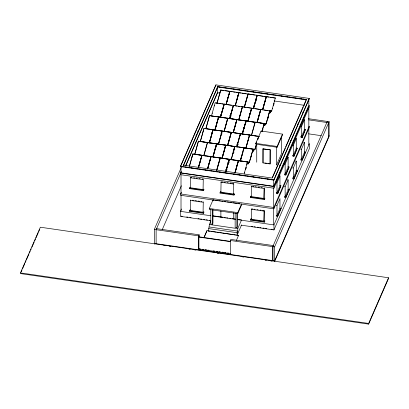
<?xml version="1.0" encoding="UTF-8"?>
<svg xmlns="http://www.w3.org/2000/svg" width="409" height="409" viewBox="0 0 409 409"><rect width="100%" height="100%" fill="white"/><g stroke="black" fill="none" stroke-linecap="round" stroke-linejoin="round"><path stroke-width="0.61" d="M189.311 166.412L192.864 153.927L201.836 155.231L201.356 157.179M189.505 165.982L192.864 153.927M198.437 141.136L194.74 154.377L198.437 141.136L207.435 142.603M204.009 128.344L200.308 141.586L204.009 128.344L212.982 129.648L209.454 142.296M209.577 115.553L205.86 128.63L214.853 130.098L218.575 117.02L209.577 115.553L205.88 128.794M269.863 110.88L271.663 111.141L215.149 102.756L211.453 116.003L220.405 117.138L224.122 104.06L220.425 117.301M198.283 167.716L201.836 155.231M198.477 167.286L201.013 158.37M198.442 167.741L201.995 155.256L210.972 156.56L207.782 168.017M198.636 167.307L201.172 158.39M201.514 157.204L201.995 155.256M220.722 89.965L217.026 103.206L220.722 89.965L229.694 91.268L229.214 93.216M203.713 155.681L207.409 142.439M207.567 142.46L203.871 155.706L212.818 156.841L216.54 143.763L207.593 142.629M209.285 142.889L212.982 129.648M209.444 142.91L213.14 129.668L222.138 131.136M209.612 142.317L213.14 129.668M214.832 129.934L218.554 116.851M218.713 116.877L215.011 130.118L218.713 116.877L227.711 118.344L226.514 118.17M220.584 117.327L224.28 104.085L220.563 117.163L228.938 118.38M207.588 168.447L210.972 156.56M207.578 169.065L211.126 156.581L220.124 158.048L215.937 157.439M229.694 91.268L225.998 104.51M207.941 168.043L211.126 156.581M226.167 103.917L228.028 97.378M228.365 96.187L228.876 94.402M236.146 102.27L238.83 92.592L229.853 91.289L226.157 104.535M226.325 103.937L228.186 97.398M228.524 96.212L229.03 94.428M229.372 93.237L229.853 91.289M213.181 155.819L216.54 143.763M213.002 157.03L216.698 143.789L225.676 145.093L222.148 157.741M213.34 155.844L216.698 143.789M221.969 131.729L218.416 144.213L222.113 130.972M222.271 130.992L218.575 144.239L227.527 145.374L231.243 132.296L222.297 131.161M223.989 131.422L227.685 118.181M224.147 131.447L227.844 118.201L236.842 119.668L229.066 118.538M224.316 130.849L227.844 118.201M232.941 106.739L229.561 118.63L233.278 105.553M233.099 106.764L229.72 118.651L233.416 105.41L237.031 106.095M216.55 170.369L220.103 157.884M216.709 170.389L220.262 157.905L229.234 159.208L225.707 171.857M235.109 105.67L238.83 92.592M217.072 169.367L220.114 158.666M235.298 105.241L235.809 103.457M235.267 105.696L238.989 92.618L247.987 94.085M235.456 105.266L235.967 103.482M236.305 102.291L238.989 92.618M221.975 158.334L225.676 145.093M222.133 158.355L225.834 145.113L234.832 146.58L233.631 146.407M222.302 157.762L225.834 145.113M227.885 144.351L231.243 132.296M227.706 145.563L231.402 132.322L240.38 133.625L238.202 141.514M228.043 144.377L231.402 132.322M236.673 120.261L233.12 132.746L236.816 119.505M236.831 120.287L233.278 132.772L236.975 119.53L245.973 120.992L237.598 119.781M238.692 119.955L242.389 106.713L238.861 119.362M238.851 119.98L242.547 106.734L245.564 107.332M225.681 171.693L229.234 159.208M225.84 171.719L229.393 159.234L238.365 160.538L235.175 171.995M247.961 93.917L244.239 107M226.034 171.284L229.393 159.234M253.565 107.894L257.092 95.246L248.12 93.942L244.424 107.184L247.972 94.699M234.807 146.417L231.111 159.658L222.113 158.191M243.115 150.88L243.938 147.741L234.965 146.437L231.269 159.684L240.241 160.988M236.683 146.867L240.38 133.625M236.852 146.274L237.864 142.705M236.837 146.887L240.538 133.646L249.536 135.113L248.34 134.939M237.01 146.294L238.023 142.726M238.36 141.54L238.866 139.755M239.209 138.569L240.538 133.646M245.952 120.829L242.23 133.907L233.253 132.608M242.593 132.884L245.804 121.591M242.409 134.096L246.106 120.854L255.104 122.322L249.122 121.453M242.747 132.91L245.962 121.611M247.823 121.279L251.545 108.201L246.76 107.506M247.992 120.686L251.377 108.794M246.106 120.854L247.926 121.279L251.704 108.227M248.151 120.711L251.535 108.82M234.817 173.017L238.365 160.538M234.976 173.043L238.524 160.558L247.522 162.025M257.092 95.246L253.396 108.487M235.333 172.015L238.524 160.558M264.454 96.473L266.249 96.734L257.251 95.266L253.554 108.513M253.723 107.915L257.251 95.266M240.216 160.819L243.938 147.741M240.41 160.389L241.934 155.042M242.271 153.85L242.777 152.066M240.4 161.008L244.096 147.767L253.069 149.07L249.372 162.312L243.933 161.504M240.569 160.415L242.092 155.062M242.43 153.876L242.936 152.092M243.273 150.901L244.096 147.767M245.814 148.191L249.51 134.95M245.983 147.598L249.367 135.706M245.973 148.216L249.669 134.97L258.667 136.437L256.872 136.177M251.387 135.399L255.083 122.158M251.545 135.42L255.242 122.179L264.214 123.482L262.041 131.376M256.954 122.608L260.507 110.123M260.666 110.144L257.113 122.628L260.814 109.387L262.629 109.811M244.142 173.917L247.501 161.862M266.223 96.57L262.527 109.811M262.696 109.218L266.08 97.332M269.996 97.281L275.38 98.063L266.382 96.596L262.685 109.837M262.854 109.244L266.239 97.352M249.372 162.312L253.069 149.07M253.151 149.259L254.945 149.52L256.443 144.004M257.629 139.842L258.641 136.274M254.945 149.52L256.469 144.167M262.016 131.212L264.214 123.482M266.09 123.932L269.787 110.691L266.09 123.932L264.296 123.671M271.663 111.141L275.359 97.894M20.45 272.905L40.348 227.215L388.55 277.762L388.55 278.432L368.652 324.117L20.45 273.57L20.45 272.905L368.652 323.453L388.55 277.762M21.217 271.811L21.979 270.058M22.49 268.882L24.785 263.611M25.297 262.44L26.064 260.681M26.575 259.51L28.87 254.24M29.376 253.069L30.143 251.31M30.655 250.139L31.166 248.969M31.928 247.21L34.228 241.939M34.734 240.768L35.501 239.009M36.012 237.839L38.308 232.568M38.819 231.397L39.581 229.638M180.517 166.207L215.942 84.883L309.322 98.436L273.902 180.164L180.517 166.606L180.517 166.207L273.902 179.766L309.322 98.436M180.517 166.606L215.942 84.883M154.305 244.091L154.305 229.434L181.31 167.424M195.998 135.89L196.765 134.137M197.787 131.795L198.293 130.624M200.078 126.524L200.845 124.765M183.493 165.18L217.716 86.596L306.351 99.464L306.351 99.862L217.716 86.994L183.493 165.584L183.493 165.18L272.123 178.048L306.351 99.464M273.902 188.227L273.902 186.56L309.322 105.231L309.322 106.897L273.902 188.227L180.517 174.669L180.517 173.002L181.284 171.248M181.095 172.368L156.126 229.7L156.126 243.687M185.543 165.896L217.419 92.705L219.94 93.073M185.798 165.706L217.419 93.104L217.419 86.708M162.24 229.648L181.351 185.773M273.841 208.82L273.841 207.491L309.219 126.253L309.219 127.588L273.841 208.82L180.62 195.287L180.62 193.958L181.381 192.204M203.273 189.147L203.074 189.602L190.41 187.767L190.41 177.772L190.609 177.312L191.816 177.491M203.907 189.771L203.508 190.686L189.582 188.661L189.975 187.215M189.582 188.661L189.975 187.746M190.41 187.767L190.609 187.307M210.758 220.748L180.42 216.346L180.42 211.346L181.443 209.004M203.273 211.801L203.074 212.256L190.41 210.415L190.609 199.965M203.074 189.602L203.273 179.152L202.066 178.978M203.907 212.424L203.508 213.34L189.582 211.315L189.975 209.868M189.582 211.315L189.975 210.4M190.41 210.415L190.609 209.96M203.508 190.686L203.907 189.239M203.074 212.256L203.273 201.806M203.508 213.34L203.907 211.893M240.303 134.883L240.702 133.968M237.772 213.621L237.772 212.624L241.555 203.943L241.555 204.94L237.772 213.621L209.285 209.485L209.285 208.488L213.063 199.807L214.306 199.986M255.87 101.56L255.768 99.387M233.738 193.569L233.539 194.024L220.88 192.189L221.08 181.739M199.157 248.82L198.702 249.868L198.702 235.881L199.157 234.827L156.586 228.646M230.553 253.677L198.902 249.081L198.902 237.087L199.019 236.811L230.676 241.407M234.372 194.193L233.974 195.108L220.047 193.084L220.446 191.637M220.047 193.084L220.446 192.174M220.88 192.189L221.08 191.729M208.59 231.075C208.846 227.619 209.157 224.173 210.799 221.003M198.902 249.081L199.019 248.805M203.958 237.598L206.99 230.64L238.641 235.436L236.78 235.165M203.958 237.798L206.99 230.64M210.768 209.597L210.768 223.963L212.511 224.214L212.946 223.212L212.946 209.469M233.539 194.024L233.738 183.575L232.532 183.401M221.08 216.714L220.88 217.174L220.88 210.926M252.966 149.474L252.471 149.643M255.748 143.36L261.121 131.028L282.491 134.126L282.491 134.929L277.118 147.266L255.748 144.162L255.748 143.36L277.118 146.463L282.491 134.126M255.993 143.6L256.724 141.918M257.706 139.673L258.191 138.554M233.974 195.108L234.372 193.661M246.847 163.835L248.033 164.009L248.432 162.296M253.606 151.218L254.204 149.045L253.606 151.218L252.419 151.044M263.56 125.456L264.751 125.629L265.144 123.917M270.318 112.838L270.916 110.665L270.318 112.838L269.132 112.664M248.033 164.009L248.631 162.639M264.751 125.629L265.344 124.259M262.992 148.917L270.196 149.771L270.114 163.943L262.992 162.91L262.992 148.917L270.196 149.771M233.738 218.554L233.539 219.009L233.539 212.767M264.209 188.621L264.01 198.447L251.346 196.611L251.545 186.161M262.992 162.91L263.069 148.738M230.354 254.464L230.354 240.472L230.814 239.423L273.391 245.604L272.931 246.653L272.931 260.645M235.144 213.135L235.144 227.501L236.883 227.757L237.322 226.75L237.322 213.007M264.843 198.616L264.444 199.531L250.512 197.511L250.911 196.064M250.512 197.511L250.911 196.596M251.346 196.611L251.545 196.156M237.772 233.611L237.772 228.611L241.555 219.93L237.22 219.301M241.555 224.93L237.077 235.211L237.077 232.711L237.772 231.111L209.285 226.975M236.371 240.456L238.641 235.236M262.399 210.39L264.209 210.65L264.01 221.1L251.346 219.265L251.346 209.27L251.545 208.815L252.752 208.989M264.01 198.447L264.209 187.997M264.843 221.269L264.444 222.184L250.512 220.16L250.911 218.713M250.512 220.16L250.911 219.25M251.346 219.265L251.545 218.805M276.77 164.51L281.499 153.656L281.499 136.54M272.379 177.864L285.308 148.181M285.814 147.015L303.309 106.846M303.815 105.686L306.096 100.445M264.444 199.531L264.843 198.084M279.434 166.499L280.191 164.75M290.073 142.061L290.835 140.318M297.425 125.19L298.181 123.441M302.742 112.971L303.504 111.228M308.064 100.752L308.826 99.009L308.826 105.404L273.606 186.274L181.013 172.833L181.013 166.437M264.01 221.1L264.209 210.65M276.193 192.69L276.985 192.803L276.985 182.808L279.971 175.957L279.178 175.839M284.352 173.958L285.145 174.07L285.145 164.075L288.13 157.225L287.338 157.107M292.512 155.226L293.304 155.338L293.304 145.343L296.285 138.493L295.497 138.375M300.671 136.488L301.459 136.606L301.459 126.611L304.444 119.76L303.652 119.643M264.444 222.184L264.843 220.737M276.985 192.803L279.971 185.952L279.971 175.957M285.145 174.07L288.13 167.22L288.13 157.225M293.304 155.338L296.285 148.482L296.285 138.493M301.459 136.606L304.444 129.75L304.444 119.76M276.428 193.646L277.619 193.815L280.922 185.701L279.736 185.528M284.587 174.914L285.773 175.083L289.081 166.969L287.89 166.795M292.747 156.177L293.933 156.35L297.236 148.232L296.05 148.063M300.906 137.444L302.093 137.618L305.395 129.5L304.209 129.331M277.619 193.815L280.922 185.701M285.773 175.083L289.081 166.969M293.933 156.35L297.236 148.232M302.093 137.618L305.395 129.5M276.985 215.456L276.985 205.461L279.971 198.61L279.971 208.605L276.985 215.456L276.193 215.344M284.352 196.606L285.145 196.724L285.145 186.729L288.13 179.878L287.338 179.761M292.512 177.874L293.304 177.992L293.304 167.997L296.285 161.146L295.497 161.028M300.671 159.142L301.459 159.259L301.459 149.265L304.444 142.414L303.652 142.296M285.145 196.724L288.13 189.868L288.13 179.878M293.304 177.992L296.285 171.136L296.285 161.146M301.459 159.259L304.444 152.404L304.444 142.414M276.428 216.3L277.619 216.468L280.922 208.35L279.736 208.181M284.587 197.562L285.773 197.736L289.081 189.618L287.89 189.449M292.747 178.83L293.933 179.004L297.236 170.885L296.05 170.717M300.906 160.098L302.093 160.272L305.395 152.153L304.209 151.984M273.958 229.924L273.958 224.93L309.419 143.508L309.419 148.508L273.958 229.924L241.095 225.154M327.297 121.442L272.772 246.632L272.772 260.625M329.117 121.708L329.117 136.366L274.592 261.555L274.592 246.898L329.117 121.708L308.335 118.692M329.117 135.701L274.592 260.886L154.305 243.427M218.682 86.892L219.94 87.076M221.826 87.352L223.089 87.531M224.347 87.715L226.238 87.991M230.016 88.538L231.274 88.722M233.166 88.993L234.423 89.177M235.681 89.361L236.944 89.545M238.83 89.816L240.093 90M241.351 90.184L242.609 90.369M243.871 90.547L245.758 90.824M247.021 91.008L248.278 91.192M249.536 91.371L251.428 91.647M252.685 91.831L253.948 92.015M255.206 92.194L256.463 92.378M258.355 92.654L259.613 92.833M260.87 93.017L262.133 93.201M264.02 93.477L265.283 93.656M266.54 93.84L267.798 94.024M269.689 94.3L270.947 94.479M272.21 94.663L274.096 94.939M275.359 95.123L276.617 95.302M277.875 95.486L279.137 95.67M281.024 95.941L282.287 96.125M283.544 96.309L284.802 96.493M286.694 96.764L287.951 96.948M289.214 97.132L290.472 97.316M292.358 97.587L293.621 97.771M294.879 97.956L296.136 98.14M297.399 98.318L299.286 98.595M300.549 98.779L301.806 98.963M303.064 99.142L304.327 99.326M220.748 90.128L223.738 90.563M224.935 90.737L229.72 91.432M230.477 91.539L232.271 91.8M233.467 91.974L235.262 92.235M236.458 92.408L238.253 92.669M239.009 92.782L240.804 93.042M242 93.216L246.187 93.825M254.725 95.062L248.12 93.942M255.922 95.236L257.118 95.409M257.276 95.43L263.258 96.299M267.005 96.846L268.8 97.107M237.583 95.312L238.836 95.491M228.125 94.259L229.388 94.443M274.096 100.936L304.327 105.323M253.57 105.778L254.822 105.957M215.773 103.007L217.568 103.267M218.764 103.441L220.558 103.702M221.755 103.876L222.951 104.05M224.306 104.249L231.484 105.292M238.227 106.268L240.022 106.529M241.218 106.703L242.414 106.877M252.302 108.313L254.096 108.574M255.293 108.748L260.676 109.53L256.934 122.444L247.956 121.141M263.825 109.985L268.013 110.594M260.134 109.464L261.331 109.638M269.286 111.038L269.679 111.095L269.183 111.263M269.132 111.867L270.318 112.035M250.221 110.747L251.479 110.931M308.504 119.832L328.657 122.756L328.657 136.749M249.556 113.636L250.743 113.809M229.878 115.594L231.136 115.778M229.904 115.783L231.162 115.967M220.39 114.745L221.647 114.929M300.671 126.499L301.459 126.611M229.694 118.487L238.667 119.791M238.825 119.811L247.798 121.115M257.092 122.465L266.065 123.769M209.602 115.716L213.789 116.325M214.986 116.499L216.78 116.759M218.733 117.04L222.322 117.562M223.518 117.736L225.318 117.996M258.856 122.864L255.242 122.179M260.052 123.037L261.847 123.298M263.043 123.472L264.24 123.646M218.033 116.954L219.229 117.127M245.431 120.931L246.627 121.105M263.56 124.658L264.751 124.832M308.504 133.825L321.101 135.655M243.391 127.802L244.577 127.976M300.906 136.913L302.093 137.087M242.517 131.033L243.774 131.217M242.547 131.223L243.8 131.401M214.991 129.955L223.963 131.258M224.122 131.279L233.094 132.582M242.389 133.932L251.361 135.236M251.52 135.256L259.296 136.386M205.824 128.769L207.619 129.029M208.815 129.203L213.007 129.811M214.362 130.006L221.54 131.049M222.895 131.248L231.269 132.46M231.428 132.485L233.222 132.746M234.418 132.92L235.615 133.094M236.811 133.268L240.4 133.789M240.558 133.809L244.147 134.331M245.344 134.505L247.143 134.766M250.891 135.313L252.685 135.573M253.882 135.747L255.676 136.003M230.727 132.398L231.923 132.572M258.125 136.376L259.321 136.55M220.865 133.692L222.123 133.871M211.381 132.838L212.634 133.022M292.512 145.231L293.304 145.343M300.671 149.152L301.459 149.265M236.852 144.152L238.11 144.336M236.883 144.341L238.135 144.525M200.287 141.422L209.26 142.726M209.418 142.746L218.391 144.05M227.685 145.399L236.658 146.703M236.816 146.724L245.789 148.027M245.947 148.053L254.919 149.351M199.653 141.473L206.836 142.516M208.191 142.715L212.378 143.324M213.575 143.493L216.566 143.927M216.724 143.953L220.911 144.561M222.107 144.735L225.696 145.256M227.649 145.538L229.444 145.798M230.64 145.972L232.435 146.233M236.187 146.78L237.982 147.041M239.178 147.209L243.963 147.905M244.122 147.93L251.898 149.06M216.024 143.866L217.22 144.04M243.421 147.843L244.618 148.017M292.747 155.645L293.933 155.819M252.419 150.241L253.606 150.415M233.508 149.127L234.761 149.311M233.534 149.316L234.792 149.495M215.2 146.811L216.458 146.995M300.906 159.566L302.093 159.74M232.844 152.015L234.03 152.189M232.246 153.385L233.432 153.559M284.352 163.963L285.145 164.075M264.853 162.987L266.632 163.247M267.818 163.416L269.597 163.677M292.512 167.884L293.304 167.997M194.715 154.213L203.687 155.517M212.977 156.867L221.954 158.171M240.374 160.844L249.352 162.148M192.89 154.096L194.684 154.357M195.88 154.53L203.217 155.594M204.413 155.768L206.208 156.028M207.404 156.202L210.993 156.724M212.946 157.005L214.74 157.266M220.88 158.16L234.204 160.093M235.4 160.267L237.194 160.527M238.549 160.722L242.736 161.33M246.847 163.038L248.033 163.206M227.844 162.25L229.096 162.429M227.869 162.434L229.127 162.618M284.587 174.377L285.773 174.551M292.747 178.298L293.933 178.472M225.804 169.413L227.061 169.592M225.712 169.74L226.964 169.924M185.425 167.077L186.683 167.261M187.941 167.439L189.832 167.716M191.09 167.9L192.353 168.084M193.61 168.263L195.502 168.539M196.76 168.723L198.022 168.907M199.28 169.086L201.172 169.362M202.429 169.546L203.687 169.73M204.95 169.909L206.208 170.093M208.099 170.369L209.357 170.553M210.62 170.732L211.877 170.916M213.769 171.192L215.027 171.376M216.284 171.555L217.547 171.739M219.439 172.015L220.696 172.199M221.954 172.378L223.217 172.562M225.103 172.838L226.366 173.017M227.624 173.201L228.887 173.385M233.294 174.024L234.551 174.208M236.443 174.485L237.701 174.663M238.963 174.847L240.221 175.032M241.484 175.216L243.37 175.487M244.633 175.671L245.891 175.855M247.148 176.039L249.04 176.31M250.298 176.494L251.561 176.678M252.818 176.862L254.081 177.041M255.968 177.317L257.23 177.501M258.488 177.685L259.746 177.864M261.637 178.14L262.895 178.324M264.158 178.508L265.415 178.687M267.307 178.963L268.565 179.147M269.828 179.331L271.085 179.51M276.193 182.695L276.985 182.808M284.352 186.616L285.145 186.729M180.517 173.002L273.902 186.56M193.626 177.751L194.832 177.925M196.039 178.099L197.245 178.278M199.05 178.539L200.257 178.713M221.683 181.826L222.885 182M224.091 182.174L225.298 182.348M227.107 182.613L228.314 182.787M230.124 183.048L231.33 183.227M252.752 186.335L253.958 186.509M255.165 186.683L256.371 186.862M258.176 187.123L259.383 187.296M261.193 187.562L262.399 187.736M190.41 177.772L203.074 179.607M220.88 182.194L233.539 184.03M251.346 186.616L264.01 188.457M276.428 193.109L277.619 193.283M284.587 197.031L285.773 197.204M189.582 188.13L203.508 190.149M220.047 192.552L233.974 194.577M250.512 196.974L264.444 198.999M276.193 205.349L276.985 205.461M180.62 193.958L273.841 207.491M215.543 200.165L217.399 200.436M218.641 200.614L220.497 200.885M221.734 201.064L222.977 201.243M224.214 201.422L226.07 201.693M227.312 201.872L228.549 202.051M229.786 202.23L231.642 202.501M232.885 202.68L237.22 203.314M238.457 203.493L239.694 203.672M192.419 200.231L193.626 200.405M194.832 200.579L196.642 200.845M197.844 201.018L199.653 201.279M200.86 201.453L202.066 201.632M253.958 209.163L255.165 209.336M256.97 209.602L258.176 209.776M259.986 210.037L261.193 210.216M190.41 200.425L203.074 202.261M251.346 209.27L264.01 211.11M276.428 215.763L277.619 215.937M209.285 208.488L237.772 212.624M189.582 210.783L203.508 212.803M250.512 219.628L264.444 221.652M213.063 215.794L222.977 217.235M224.214 217.414L225.451 217.593M226.688 217.772L227.931 217.951M229.786 218.222L231.024 218.401M232.266 218.585L235.359 219.03M180.42 211.346L210.758 215.753M212.654 216.029L235.405 219.331M237.302 219.607L273.958 224.93M181.013 216.141L182.276 216.32M186.683 216.964L187.941 217.143M189.832 217.419L191.09 217.603M198.022 218.611L199.28 218.789M200.538 218.973L201.801 219.158M203.687 219.434L204.95 219.613M206.208 219.797L207.47 219.981M209.357 220.257L210.62 220.436M251.561 226.381L252.818 226.566M254.081 226.744L255.339 226.929M257.23 227.205L258.488 227.389M259.746 227.568L261.008 227.752M262.895 228.028L264.158 228.212M265.415 228.391L266.678 228.575M271.085 229.214L272.343 229.398M209.285 224.475L237.772 228.611M208.59 228.575L237.077 232.711M208.232 231.019L210.093 231.289M211.064 231.433L216.018 232.154M216.918 232.281L218.784 232.552M219.735 232.69L221.591 232.961M222.506 233.094L232.741 234.577M233.677 234.715L235.538 234.986M154.305 229.434L198.702 235.881M230.354 240.472L274.592 246.898M198.902 237.087L230.553 241.683M199.638 248.897L200.88 249.076M202.123 249.255L203.503 249.449M205.226 249.705L206.606 249.899M207.711 250.068L209.091 250.262M213.293 250.881L214.674 251.07M216.397 251.331L217.639 251.509M219.019 251.704L220.262 251.883M221.985 252.138L223.365 252.333M224.607 252.511L225.85 252.696M227.573 252.951L228.953 253.145M163.753 245.461L165.011 245.645M169.418 246.284L170.681 246.469M188.943 249.122L190.205 249.301M194.612 249.94L195.87 250.124M217.281 253.232L218.544 253.416M242.476 256.893L243.733 257.072M265.144 260.18L266.407 260.364M270.814 261.003L272.072 261.187M274.633 100.691L274.541 101.018M272.501 108.18L272.409 108.513M269.061 113.482L268.969 113.809M266.929 120.977L266.837 121.304M263.488 126.274L263.396 126.606M255.789 146.56L255.691 146.887M252.348 151.862L252.256 152.189M250.216 159.352L250.124 159.684M246.775 164.653L246.683 164.98M244.643 172.148L244.551 172.475M219.996 92.756L219.904 93.088M214.428 105.553L214.331 105.88M212.297 113.042L212.199 113.37M203.283 131.136L203.191 131.463M197.711 143.927L197.619 144.259M195.579 151.422L195.487 151.749M192.138 156.724L192.046 157.051M368.652 323.453L368.652 324.117M308.826 107.316L308.826 144.888M305.395 152.153L305.395 152.69M297.236 170.885L297.236 171.422M289.081 189.618L289.081 190.154M280.922 208.35L280.922 208.887M277.118 146.463L277.118 147.266M276.525 147.327L276.525 165.083M273.902 179.766L273.902 180.164M273.606 179.878L273.606 186.274M273.606 188.186L273.606 207.291M273.606 208.564L273.606 224.485M270.114 149.955L270.114 163.943M261.121 131.028L261.121 131.826M256.74 144.454L256.74 162.209M256.167 98.247L256.167 100.645M250.594 110.44L250.594 112.24M245.875 122.092L245.875 122.889M239.449 136.626L239.449 137.828M236.883 213.391L236.883 227.757M233.882 148.82L233.882 151.218M233.483 150.563L233.483 152.363M230.896 158.83L230.896 159.873M229.163 160.471L229.163 161.269M228.406 161.984L228.406 163.181M228.309 162.215L228.309 164.009M217.716 86.596L217.716 86.994M213.063 199.807L213.063 200.804M212.511 209.848L212.511 224.214M199.157 234.827L199.157 236.734M181.013 174.745L181.013 193.851M181.013 195.124L181.013 211.044M246.141 167.547L245.548 169.72L246.141 167.547M251.714 154.755L251.116 156.928L251.714 154.755M262.859 129.172L262.261 131.34L262.859 129.172M268.432 116.376L267.834 118.549L268.432 116.376M273.999 103.584L273.406 105.757L273.999 103.584"/></g></svg>
